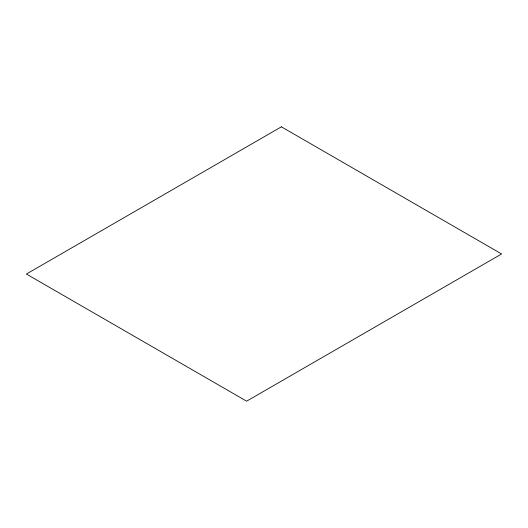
<?xml version="1.0" encoding="UTF-8"?>
<svg xmlns="http://www.w3.org/2000/svg" width="528" height="528" viewBox="0 0 528 528"><rect width="100%" height="100%" fill="white"/><g stroke="black" fill="none" stroke-linecap="round" stroke-linejoin="round"><path stroke-width="0.79" d="M281.384 126.826L26.4 274.039L246.616 401.174L501.6 253.961L281.384 126.826"/></g></svg>
